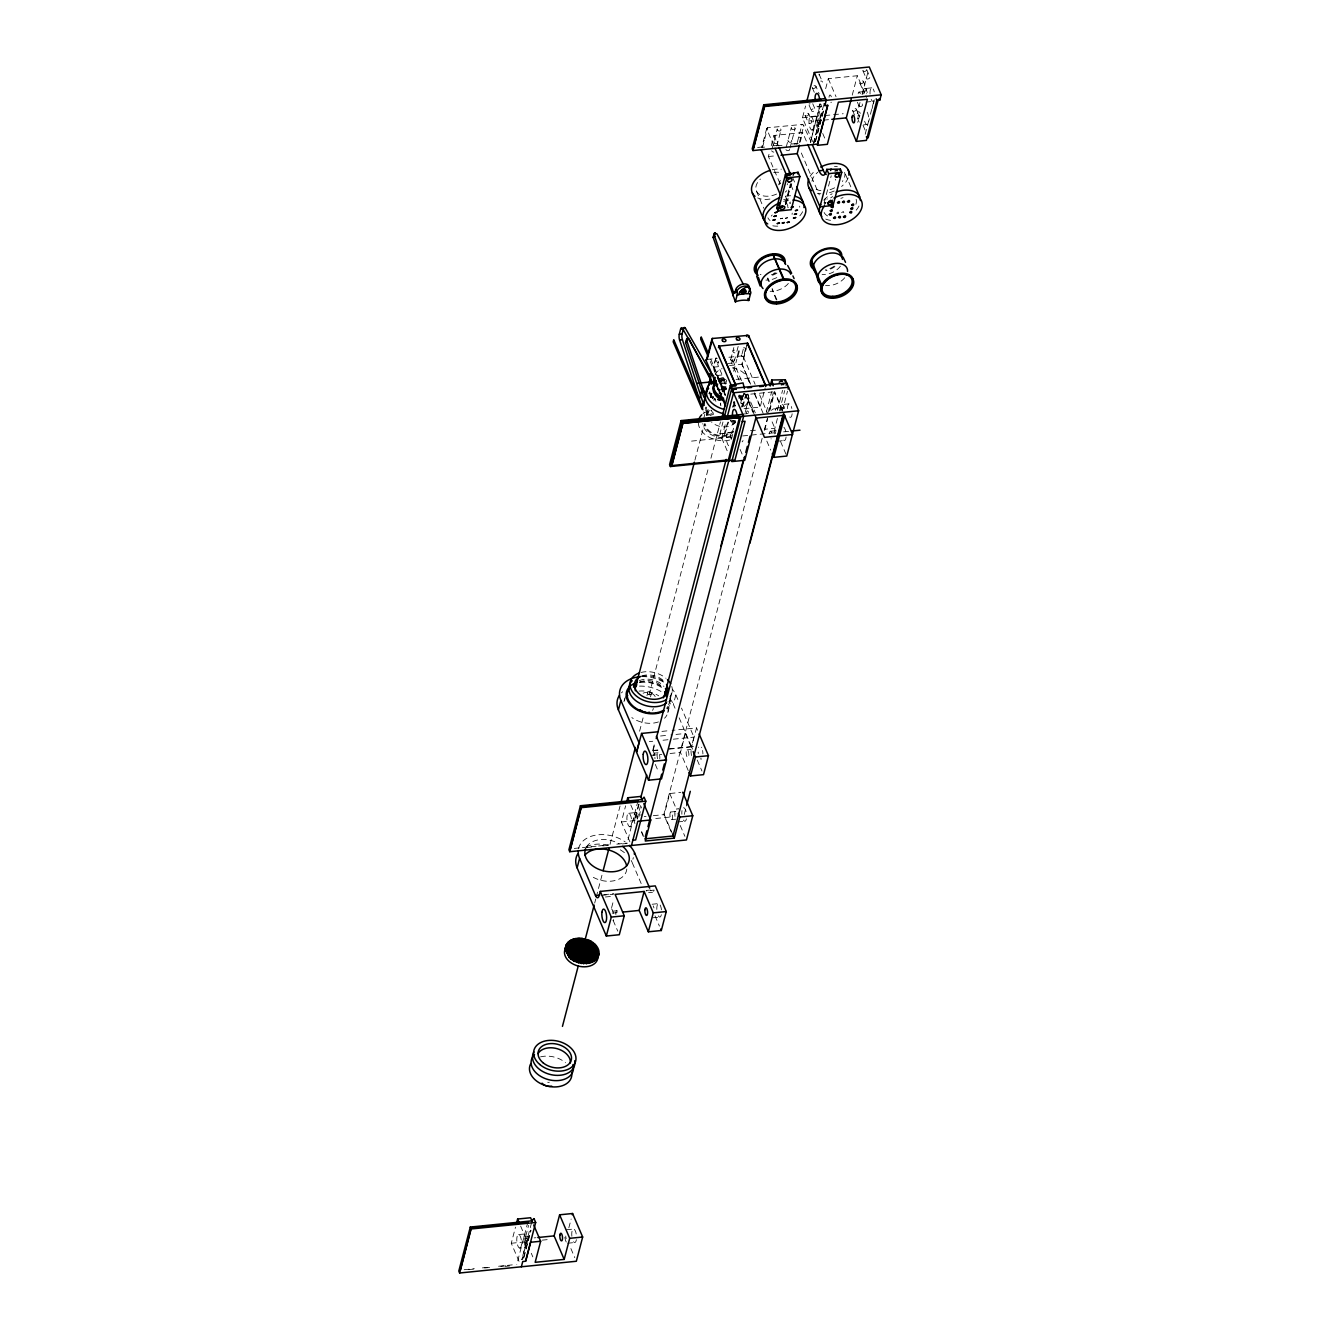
<?xml version="1.0" encoding="UTF-8"?>
<svg xmlns="http://www.w3.org/2000/svg" width="1340" height="1340" viewBox="0 0 1340 1340"><rect width="100%" height="100%" fill="white"/><g stroke="black" fill="none" stroke-linecap="round" stroke-linejoin="round"><path stroke-width="0.75" stroke-dasharray="5 3.75" d="M720.267 384.496C723.885 381.85 721.288 382.57 719.764 381.046C724.052 380.795 719.396 379.706 719.144 383.424M721.339 383.893L720.3 382.922M722.578 391.95C718.458 381.012 730.283 389.856 723.097 386.825M724.739 380.543C722.026 380.677 726.447 388.047 726.933 381.046M723.617 392.084L723.701 390.727L721.992 391.029M734.42 407.042L733.717 405.819L735.308 405.719M773.85 145.558L766.731 128.942L767.301 127.802L802.911 124.352L811.052 141.805M706.833 410.04L706.297 415.366M708.09 409.404L707.47 415.635M841.637 212.708L843.312 211.519L843.815 212.725M724.186 391.582L725.308 387.293M726.313 383.475L724.119 382.922M742.26 406.355L742.662 404.245M766.648 128.54L761.706 147.484L765.86 146.948M762.577 147.216L767.669 127.719M623.954 701.658L624.943 697.855M725.577 395.668L713.366 367.177L715.979 357.16M779.83 183.111L768.423 156.529L769.947 150.733M771.254 145.725L773.934 135.457L802.677 132.56L806.781 142.124M716.163 357.562L713.651 367.143L725.61 395.032M772.091 148.69L777.167 129.31M705.242 409.052L705.745 407.142M709.229 393.776L709.731 391.866M703.534 419.236L706.716 407.092M718.525 361.348L717.704 364.514L726.615 385.3M710.267 394.764L710.769 392.854M694.924 460.156L704.438 423.758A15.527 10.737 14.6 0 0 717.017 435.785A15.527 10.737 14.6 0 0 733.784 431.145M706.548 415.668L708.14 409.604M776.815 145.993L781.002 129.98M730.702 359.589L733.834 347.562M786.195 147.266L791.253 127.886M720.736 403.005L720.434 405.367M723.734 391.548L726.716 380.091M739.077 380.108L731.791 363.09L732.611 359.941L728.591 360.343M778.791 184.886L779.629 181.704M734.538 360.276L735.426 356.909M738.156 346.44L736.749 351.851A1.96 1.357 14.6 0 0 734.638 350.109A1.96 1.357 14.6 0 0 732.913 351.482A1.96 1.357 14.6 0 0 735.258 352.906M790.031 147.936L795.106 128.556M646.952 695.661L647.689 692.847M594.692 903.059L595.747 899.023M596.267 896.996L602.615 872.742M610.018 844.434L620.052 806.01M639.599 731.205L643.837 715.024M649.113 694.807L708.827 466.337M710.937 458.263L720.451 421.866M733.667 371.314L736.832 359.187M650.537 696.833L651.257 694.019A1.876 1.306 14.6 0 0 648.995 692.093A1.876 1.306 14.6 0 0 648.158 694.204A1.876 1.306 14.6 0 0 651.257 694.019M727.151 450.726L719.898 433.792L722.98 421.983M812.626 141.521L802.476 117.82L805.558 106.011M741.791 354.916L741.506 355.971L726.464 357.495M742.058 353.861L743.918 346.759M796.831 144.268L797.25 142.693M797.384 142.174L802.074 124.268M519.032 1261.359L511.277 1243.269L515.498 1227.122M629.917 841.872L621.392 821.973L625.613 805.826M721.724 438.063L725.844 422.318M745.576 348.467L743.382 356.892L755.124 384.312M799.394 142.576L803.933 125.189M746.849 345.151L741.841 364.296L749.814 382.905M750.668 384.228L742.125 364.279L746.179 348.735M800.215 142.04L802.677 132.56M785.374 203.161L790.466 183.647M732.511 407.293L732.93 405.719M733.549 403.34L733.968 401.766M785.575 204.283L790.818 184.501M785.709 204.668L790.902 184.769M733.315 407.042L734.688 401.782M733.6 406.121L734.705 401.899A15.712 10.871 14.6 0 1 733.315 402.084M740.635 403.24L742.662 395.518M731.456 439.151L733.566 431.061M527.876 1222.08L516.805 1264.407M637.991 800.784L627.053 843.446L618.963 844.25M820.248 103.833L810.382 142.476L820.381 104.168M741.874 407.226L742.946 403.189M527.407 1244.224L525.079 1238.797L528.58 1225.397M611.626 907.666L613.603 900.078M638.694 804.101L635.177 817.5L638.812 817.149M652.915 749.68L654.892 742.092M742.561 406.673L745.71 394.63L772.929 391.9M818.824 124.419L817.283 120.801L821.47 104.738M825.658 88.691L828.288 78.658L857.315 75.743L866.628 97.451M635.612 817.467L639.314 803.297M653.066 750.702L655.176 742.594M742.963 406.724L746.129 394.597L753.767 412.418M813.397 143.28L822.274 109.26M531.544 1222.767L521.913 1259.6L523.823 1257.171M637.086 818.924L641.14 803.414M813.665 143.346L823.597 105.324M523.655 1257.372L530.74 1230.254M638.996 816.495L641.525 806.814M815.34 141.202L823.698 109.193M523.923 1257.423L531.025 1230.304M815.608 141.253L817.182 135.256M817.702 133.263L823.983 109.243M669.28 702.864L672.044 692.344M745.207 412.385L748.423 400.074M667.839 712.612L670.318 703.131M641.173 883.546L632.095 862.34L633.334 857.6M675.025 708.207L673.384 704.354L675.863 694.891A29.396 20.335 14.6 0 0 672.345 689.246M744.069 408.683L760.165 407.075L765.173 387.913M766.296 412.201L771.622 391.866M768.121 412.519L773.281 392.771M762.159 438.297L663.803 814.62L672.965 836.009M764.269 430.19L767.452 418.063M769.562 409.956L774.319 391.749L781.957 409.571M672.747 834.485L664.221 814.586L669.732 793.514L680.837 792.392M688.224 770.534L680.469 752.444L685.41 733.482L670.905 734.94M764.721 430.056L767.686 418.7M769.663 411.129L774.738 391.716L784.051 413.423M824.1 203.06L831.236 175.741M852.24 95.157L857.315 75.743M777.351 410.308L782.56 390.359M669.079 748.842L691.474 746.598L693.952 737.117L681.507 708.073M692.596 749.177L691.591 746.866L696.549 727.905L672.127 730.367M777.434 418.415L774.872 428.264L764.688 429.286M779.411 410.878L784.721 390.543M860.012 102.443L857.449 112.292L859.275 116.563M862.072 94.571L867.734 72.913M568.83 1227.842L571.142 1219.048M678.241 809.243L678.476 808.355M782.259 411.279L787.501 391.18M684.254 814.486L686.767 804.837M865.188 134.268L869.359 118.255M870.414 114.252L874.601 98.239M868.789 121.22L869.442 118.707M872.055 108.708L872.708 106.212M873.362 103.699L874.015 101.204M721.958 381.548L719.764 381.163M734.906 422.485L734.605 423.423L735.325 421.397M710.418 397.293L711.121 395.216M728.591 422.134L728.005 423.741M727.922 422.1L726.414 426.17A72.444 24.773 84.3 0 0 724.404 433.339L724.27 436.354L727.838 424.177M788.339 207.65L787.334 206.846M843.044 197.617L840.867 198.37M709.966 394.848L710.502 393.742M813.966 142.593L815.708 140.382M526.972 1240.271L528.647 1238.143M522.014 1259.232L523.689 1257.104M792.242 213.11L792.074 214.4M785.19 202.675L786.496 202.809L788.389 207.214M772.225 214.986L771.254 216.109M738.642 396.891L740.467 397.712L738.658 398.114M785.592 204.065L786.563 202.943M790.567 203.563L789.394 203.01L790.583 202.055M714.304 399.404L715.225 399.286M764.37 140.365L763.415 141.571M862.943 94.051A6.784 2.311 84.3 0 1 864.719 88.557L871.754 87.854M858.957 92.108L864.87 91.505A3.836 1.306 84.3 0 1 866.427 93.817M818.07 106.898L821.587 106.547M865.992 102.075L873.044 101.354M810.733 116.563L817.769 115.843M802.476 117.82L822.844 115.776M824.87 115.575L843.195 113.716M817.283 120.801L821.42 120.382M823.497 120.164L831.788 119.327M812.006 130.064A6.784 2.311 84.3 0 0 813.062 119.83A6.784 2.311 84.3 0 0 809.042 120.047A6.784 2.311 84.3 0 0 812.006 130.064L817.299 129.528M863.462 124.888L866.98 124.536M757.619 147.45L765.71 146.63M773.817 145.809L781.907 145.005M792.024 143.983L798.087 143.363M778.004 145.725L782.041 145.323M794.184 144.1L798.238 143.698M768.423 156.529L775.609 155.809M824.234 203.043L825.641 202.91M707.118 359.438L717.235 358.416M727.771 363.492L731.791 363.09M713.366 367.177L720.552 366.44M729.546 365.535L742.125 364.279M716.867 375.502L723.349 374.848M719.463 381.062L727.754 380.225M736.045 379.387L758.859 377.093M711.841 397.209L713.517 397.042M711.641 397.411L713.316 397.243M780.399 410.71A6.784 2.311 84.3 0 1 782.125 404.529L789.176 403.826A6.784 2.311 84.3 0 1 791.84 408.466M776.379 408.08L782.292 407.477M743.214 414.077L751.271 413.256M730.434 420.944L736.163 420.358M728.139 432.535L733.432 431.999M719.898 433.792L732.109 432.569M750.433 430.709L756.547 430.106M770.316 431.245L776.245 430.643M691.557 441.111L734.688 436.756M742.695 435.952L775.424 432.669M783.615 431.832L789.746 431.229M777.351 441.212L784.403 440.492M661.943 731.389L670.084 730.568M660.536 735.995L668.827 735.158M649.297 741.606L652.731 741.271M663.032 740.233L669.916 739.529M673.35 739.194L693.952 737.117M652.798 750.484L658.912 749.881M652.915 750.752L659.029 750.132M669.196 749.11L691.591 746.866M654.087 753.164L658.024 752.762M687.068 749.847L691.005 749.445M651.424 755.358L661.793 754.319M670.084 753.482L680.469 752.444M628.761 813.28L635.797 812.559M634.993 819.259A3.836 1.306 84.3 0 1 635.931 815.49L641.793 814.904M670.821 811.99L676.75 811.387A3.836 1.306 84.3 0 0 675.846 814M644.255 816.596L646.081 816.412M653.334 815.675L664.221 814.586M621.392 821.973L635.127 820.582M655.746 818.506L672.931 816.78M671.608 819.628A3.836 1.306 84.3 0 0 672.261 813.933A3.836 1.306 84.3 0 0 669.966 813.832A3.836 1.306 84.3 0 0 671.608 819.628L675.678 819.209M629.8 826.78A6.784 2.311 84.3 0 0 631.056 816.847A6.784 2.311 84.3 0 0 626.986 816.462A6.784 2.311 84.3 0 0 629.8 826.78L633.318 826.412M677.722 821.956L684.774 821.236M574.307 848.421L580.371 847.801M582.398 847.6L596.568 846.177M598.595 845.976L608.712 844.954M616.802 844.15L626.919 843.128M586.585 847.517L592.649 846.913M602.782 845.892L608.846 845.272M603.67 894.735L613.837 893.713M646.416 890.43L650.486 890.028A7.538 2.58 84.3 0 0 654.155 890.095L646.014 890.916M601.225 895.422L613.435 894.199M605.395 896.996L613.251 896.209M648.594 892.658L652.513 892.256M661.474 909.86A6.784 2.311 84.3 0 0 658.677 903.579L651.625 904.299A6.784 2.311 84.3 0 1 652.111 904.483M612.799 911.15L616.735 910.748A3.836 1.306 84.3 0 1 618.527 914.617M612.212 913.143L620.504 912.305M652.681 917.8L659.716 917.079M518.647 1234.559L525.699 1233.855M566.569 1229.735L573.62 1229.031M525.766 1236.803L529.702 1236.401M525.079 1238.797L526.888 1238.612M534.158 1237.892L535.966 1237.708M511.277 1243.269L528.462 1241.527M542.197 1240.153L549.082 1239.466M519.686 1248.059A6.784 2.311 84.3 0 0 520.942 1238.143A6.784 2.311 84.3 0 0 516.871 1237.741A6.784 2.311 84.3 0 0 519.686 1248.059L526.737 1247.356M567.607 1243.235L574.659 1242.532M464.193 1269.717L474.31 1268.695M482.417 1267.875L490.507 1267.071M498.597 1266.25L512.768 1264.826M468.38 1269.633L474.461 1269.014M484.578 1267.992L490.641 1267.389M500.758 1266.367L508.848 1265.546M505.532 1266.367L509.585 1265.965M798.757 136.898L800.633 137.836M743.717 347.546L745.392 348.182M776.932 299.976L772.108 288.435M776.279 299.842L772.075 289.758M767.351 278.05L767.753 278.971M866.662 69.496L869.861 76.983A1.96 1.24 -23.2 0 1 867.65 79.026A1.96 1.24 -23.2 0 1 866.377 77.435A1.96 1.24 -23.2 0 1 869.325 76.397M862.977 70.836L866.193 78.323M863.496 81.606A1.96 1.24 -23.2 0 1 861.034 83.666A1.96 1.24 -23.2 0 1 860.448 81.573A1.96 1.24 -23.2 0 1 863.496 81.606L866.695 89.093A1.96 1.24 -23.2 0 1 864.233 91.137A1.96 1.24 -23.2 0 1 863.647 89.06A1.96 1.24 -23.2 0 1 866.695 89.093M859.811 82.963L863.027 90.433M857.382 102.175L858.974 105.927M856.277 109.193A1.96 1.24 -23.2 0 1 853.815 111.254A1.96 1.24 -23.2 0 1 853.228 109.16A1.96 1.24 -23.2 0 1 856.277 109.193L859.476 116.68M863.061 125.391L866.092 132.459M852.608 110.55L855.004 116.161M828.288 78.658L836.043 96.765M819.159 74.27L822.358 81.757M814 85.793A1.96 1.24 -23.2 0 1 815.993 86.43L819.192 93.867M812.325 87.737L815.524 95.224M850.833 186.83L844.284 171.554A17.336 11.021 -23.2 0 1 842.341 181.503M812.744 103.733L815.156 109.344A1.96 1.24 -23.2 0 1 812.693 111.404A1.96 1.24 -23.2 0 1 812.107 109.327A1.96 1.24 -23.2 0 1 815.156 109.344M822.71 133.464L825.808 140.7M809.075 105.09L811.471 110.701M808.774 113.984A1.96 1.24 -23.2 0 1 806.312 116.044A1.96 1.24 -23.2 0 1 805.725 113.95A1.96 1.24 -23.2 0 1 808.774 113.984L811.99 121.471A1.96 1.24 -23.2 0 1 809.528 123.514A1.96 1.24 -23.2 0 1 808.941 121.438A1.96 1.24 -23.2 0 1 811.99 121.471M805.106 115.324L808.305 122.811M801.32 153.011L819.276 194.903M792.577 177.433L795.843 185.054M773.934 135.457L778.021 145.022M790.902 184.987L793.347 190.715M785.525 196.411L788.372 203.06M756.464 191.134L763.833 208.303M767.971 278.134L769.344 281.4M767.82 279.105L768.825 281.534M772.108 421.849L776.094 431.111M780.583 441.58L786.781 456.052M759.646 394.865L767.318 412.77M754.336 392.771L764.101 415.567M754.587 394.06L760.165 407.075M732.611 359.941L741.523 380.728M747.201 393.96L755.308 412.854M766.832 441.078L770.718 450.123M745.71 394.63L755.006 416.338M744.755 393.34L752.862 412.234M733.901 402.318L735.526 406.104M710.82 359.338L724.505 391.247M710.301 361.498L724.722 395.166M740.115 449.436L744.002 458.481M720.334 403.776L721.004 405.317M714.538 398.181L715.929 401.397M703.802 411.849L704.237 412.871M696.549 727.905L697.571 730.267M675.863 694.891L678.124 700.167M679.145 717.805L691.474 746.598M697.269 760.098L701.942 771.019M685.41 733.482L691.624 747.955M669.732 793.514L676.7 809.795M655.31 764.42L658.409 771.656M680.234 825.49L684.891 836.344M630.822 804.988L637.036 819.46M641.709 831.721L643.25 835.289M641.391 831.989L644.49 839.225M655.025 915.856L659.414 926.107M613.184 920.479L617.774 931.166M570.907 1248.579L574.776 1257.64M520.64 1226.1L526.687 1240.22L521.846 1259.449M531.277 1253.269L532.834 1256.887M858.99 206.042A21.557 13.718 -23.2 0 1 854.602 211.837M830.549 220.329A21.557 13.718 -23.2 0 1 825.557 219.006M823.782 200.179A21.557 13.718 -23.2 0 1 832.14 193.798M848.153 177.885A21.557 13.718 -23.2 0 1 841.587 186.478M834.183 191A21.557 13.718 -23.2 0 1 826.311 193.379M820.884 193.747A21.557 13.718 -23.2 0 1 817.35 193.312M810.131 176.361A21.557 13.718 -23.2 0 1 815.256 170.649M856.126 199.308A17.336 11.021 -23.2 0 1 855.741 204.752M827.634 215.958A17.336 11.021 -23.2 0 1 824.033 212.306M824.519 204.685A17.336 11.021 -23.2 0 1 825.976 202.34M830.666 197.885A17.336 11.021 -23.2 0 1 832.71 196.578M834.653 187.801A17.336 11.021 -23.2 0 1 826.73 190.481M820.918 190.648A17.336 11.021 -23.2 0 1 815.759 188.99M812.006 181.268A17.336 11.021 -23.2 0 1 817.836 172.19M834.485 166.361A17.336 11.021 -23.2 0 1 837.332 166.696M835.808 180.163A1.876 1.441 19.6 0 1 835.272 179.225M712.461 398.801A7.152 4.556 -23.2 0 1 713.55 397.829M714.22 400.308A4.137 2.63 -23.2 0 1 713.55 400.107M712.344 398.65A4.137 2.63 -23.2 0 1 712.78 397.025M834.25 266.107A15.377 9.782 -23.2 0 1 825.34 269.96M834.904 266.627A16.582 10.553 -23.2 0 1 825.926 270.647M844.753 277.748A15.829 10.067 -23.2 0 1 825.541 285.537M840.398 266.208A15.377 9.782 -23.2 0 1 822.107 274.616M735.308 421.715A14.321 9.899 14.6 0 1 711.607 422.15M707.905 415.132A14.321 9.899 14.6 0 1 709.446 410.476M773.833 152.107A1.96 1.357 14.6 0 1 771.706 150.767M789.511 149.108A1.96 1.357 14.6 0 1 788.004 150.683A1.96 1.357 14.6 0 1 785.743 149.092M826.897 199.308A2.412 1.541 -23.2 0 1 827.417 198.839M718.592 362.738A1.96 1.357 14.6 0 1 716.9 360.393M771.522 410.442A2.412 1.541 -23.2 0 1 774.386 408.817A2.412 1.541 -23.2 0 1 775.86 410.442M725.041 390.108A17.186 11.893 14.6 0 1 721.892 388.433M715.275 374.614A17.186 11.893 14.6 0 1 722.076 368.601M732.344 367.864A17.186 11.893 14.6 0 1 748.407 383.441M728.692 445.751A6.784 2.311 84.3 0 1 726.381 438.012A6.784 2.311 84.3 0 1 728.391 432.552A6.784 2.311 84.3 0 1 731.104 439.151M735.241 422.837A6.784 2.311 84.3 0 1 733.416 420.392A17.035 11.792 14.6 0 1 735.459 423.792M792.141 413.792A6.784 2.311 84.3 0 1 790.433 417.326A6.784 2.311 84.3 0 1 788.071 413.859M787.418 408.633A6.784 2.311 84.3 0 1 789.176 403.826M782.125 404.529A6.784 2.311 84.3 0 1 785.006 410.476M786.094 436.957A6.784 2.311 84.3 0 1 782.728 438.934M783.85 427.276A6.784 2.311 84.3 0 1 785.893 432.267M774.336 433.892A6.784 2.311 84.3 0 1 777.301 428.515M771.27 438.867A3.836 1.306 84.3 0 1 770.986 438.867M769.428 433.875A3.836 1.306 84.3 0 1 770.45 431.229A3.836 1.306 84.3 0 1 771.957 433.909M742.98 440.458A3.836 1.306 84.3 0 1 742.092 441.798M775.341 433.657A3.836 1.306 84.3 0 1 775.542 431.715M775.508 410.341A3.836 1.306 84.3 0 1 776.513 408.047A3.836 1.306 84.3 0 1 777.937 410.392M746.447 413.625A3.836 1.306 84.3 0 1 747.469 410.978A3.836 1.306 84.3 0 1 748.976 413.658M781.404 410.492A3.836 1.306 84.3 0 1 782.426 407.46A3.836 1.306 84.3 0 1 783.984 410.509M774.738 272.908A14.321 9.112 -23.2 0 1 773.817 273.343M760.986 274.65A14.321 9.112 -23.2 0 1 760.249 274.365M775.944 272.791A15.075 9.581 -23.2 0 1 769.997 275.203M788.372 283.427A15.829 10.067 -23.2 0 1 770.131 291.299M776.832 277.581A15.075 9.581 -23.2 0 1 765.844 280.077M776.982 273.092A16.281 10.351 -23.2 0 1 771.036 275.738M634.892 823.564A6.784 2.311 84.3 0 1 634.54 813.665A6.784 2.311 84.3 0 1 638.108 816.194M686.415 818.857A6.784 2.311 84.3 0 1 682.998 819.226M681.893 814.268A6.784 2.311 84.3 0 1 681.993 810.616M683.484 807.752A6.784 2.311 84.3 0 1 686.532 814.017M675.008 816.361A6.784 2.311 84.3 0 1 675.31 809.846A6.784 2.311 84.3 0 1 677.621 809.058M635.931 815.49A3.836 1.306 84.3 0 1 637.606 818.975M701.708 758.842A6.784 2.311 84.3 0 1 700.301 758.725M698.291 753.516A6.784 2.311 84.3 0 1 698.14 752.125M698.425 747.519A6.784 2.311 84.3 0 1 698.559 747.1M701.54 747.201A6.784 2.311 84.3 0 1 701.725 747.62M702.562 750.5A6.784 2.311 84.3 0 1 702.897 753.918M691.507 755.559A6.784 2.311 84.3 0 1 691.289 748.641A6.784 2.311 84.3 0 1 693.4 746.497M653.2 751.321A6.784 2.311 84.3 0 1 654.64 755.325M654.908 757.402A6.784 2.311 84.3 0 1 654.975 758.742M657.588 758.725A3.836 1.306 84.3 0 1 657.354 753.7A3.836 1.306 84.3 0 1 659.113 753.716A3.836 1.306 84.3 0 1 659.766 758.758M653.267 754.47A3.836 1.306 84.3 0 1 653.568 755.341M526.017 1246.987A6.784 2.311 84.3 0 1 524.124 1235.949A6.784 2.311 84.3 0 1 528.161 1238.11M576.384 1239.668A6.784 2.311 84.3 0 1 573.285 1241.309M571.862 1236.25A6.784 2.311 84.3 0 1 573.269 1229.082A6.784 2.311 84.3 0 1 576.334 1234.626M566.25 1242.013A6.784 2.311 84.3 0 1 564.743 1236.267M566.183 1238.646A3.836 1.306 84.3 0 1 565.748 1236.05M802.61 211.703A21.557 13.718 -23.2 0 1 799.595 216.075M777.769 226.142A21.557 13.718 -23.2 0 1 772.426 225.723M785.608 196.142A21.557 13.718 -23.2 0 1 792.828 195.925M783.582 201.318A21.557 13.718 -23.2 0 1 791.069 200.062M791.773 183.563A21.557 13.718 -23.2 0 1 785.207 192.156M769.931 199.057A21.557 13.718 -23.2 0 1 757.72 197.952M772.242 169.795A21.557 13.718 -23.2 0 1 781.371 169.192M799.679 206.142A17.035 10.837 -23.2 0 1 799.729 207.214M770.048 220.514A17.035 10.837 -23.2 0 1 767.92 217.851M783.666 199.56A17.035 10.837 -23.2 0 1 790.868 199.074M787.635 183.714A17.035 10.837 -23.2 0 1 787.149 184.82M776.597 194.066A17.035 10.837 -23.2 0 1 758.139 193.395A17.035 10.837 -23.2 0 1 760.417 179.058M773.716 172.525A17.035 10.837 -23.2 0 1 782.125 172.927M780.5 183.128A1.876 1.407 18.3 0 1 780.533 180.666M779.059 184.25A1.876 1.424 19.4 0 1 780.517 183.731M818.321 129.076A6.784 2.311 84.3 0 1 816.01 121.337A6.784 2.311 84.3 0 1 818.02 115.877A6.784 2.311 84.3 0 1 820.733 122.476M819.695 103.934A6.784 2.311 84.3 0 1 815.842 103.934M874.333 99.83A6.784 2.311 84.3 0 1 870.983 98.892M870.029 94.035A6.784 2.311 84.3 0 1 871.419 87.938A6.784 2.311 84.3 0 1 874.283 91.891M864.719 88.557A6.784 2.311 84.3 0 1 867.482 93.834M867.633 124.184A6.784 2.311 84.3 0 1 864.317 119.897M867.148 112.192A6.784 2.311 84.3 0 1 868.722 120.365M857.7 122.292A6.784 2.311 84.3 0 1 857.55 121.773M857.231 113.682A6.784 2.311 84.3 0 1 860.883 114.687M819.008 126.345A3.836 1.306 84.3 0 1 817.115 122.727A3.836 1.306 84.3 0 1 818.271 118.808A3.836 1.306 84.3 0 1 819.779 123.783M859.208 122.124A3.836 1.306 84.3 0 1 857.969 116.614A3.836 1.306 84.3 0 1 859.895 115.575M858.153 93.716A3.836 1.306 84.3 0 1 860.33 93.783M829.041 97.301A3.836 1.306 84.3 0 1 829.996 95.006A3.836 1.306 84.3 0 1 831.386 97.016M831.319 102.192A3.836 1.306 84.3 0 1 830.867 102.644M863.999 93.783A3.836 1.306 84.3 0 1 865.02 91.489M866.477 70.367A1.96 1.24 -23.2 0 1 862.994 70.35M862.608 105.19A1.96 1.24 -23.2 0 1 859.727 106.564A1.96 1.24 -23.2 0 1 859.727 104.436A1.96 1.24 -23.2 0 1 862.608 104.453M859.308 117.552A1.96 1.24 -23.2 0 1 857.634 118.674M857.667 116.044A1.96 1.24 -23.2 0 1 859.292 116.345M819.042 74.052A1.96 1.24 -23.2 0 1 819.058 75.023M820.716 81.087A1.96 1.24 -23.2 0 1 822.375 82.125M815.993 86.43A1.96 1.24 -23.2 0 1 814.553 88.239A1.96 1.24 -23.2 0 1 812.358 87.854M810.08 103.85A1.96 1.24 -23.2 0 1 809.092 103.884M745.04 394.278A21.557 14.908 14.6 0 1 744.202 409.655M719.865 383.776A21.557 14.908 14.6 0 1 725.66 383.81M748.172 394.195A21.557 14.908 14.6 0 1 744.035 406.539M725.761 379.505A21.557 14.908 14.6 0 0 718.324 379.957A15.829 10.955 14.6 0 1 725.141 378.282M729.647 440.056A21.557 14.908 14.6 0 1 698.358 423.139M703.014 413.708A21.557 14.908 14.6 0 1 711.255 410.341M741.137 395.283A17.035 11.792 14.6 0 1 742.042 405.434M721.238 386.975A17.035 11.792 14.6 0 1 727.452 387.243M731.439 435.383A17.035 11.792 14.6 0 1 713.45 435.751A17.035 11.792 14.6 0 1 702.797 423.608M707.62 415.4A17.035 11.792 14.6 0 1 712.947 413.507M739.965 395.166A17.035 11.792 14.6 0 1 741.774 406.489M710.217 394.278A17.035 11.792 14.6 0 1 710.702 393.407M721.674 387.964A17.035 11.792 14.6 0 1 727.184 388.282M730.384 420.392A14.321 9.899 14.6 0 1 724.538 435.467A14.321 9.899 14.6 0 1 705.46 423.892M710.602 397.36A15.829 10.955 14.6 0 1 711.607 394.195M721.322 388.885A15.829 10.955 14.6 0 1 727.118 389.119M739.044 395.585A15.829 10.955 14.6 0 1 741.489 403.943M709.815 415.635A15.527 10.737 14.6 0 1 713.533 414.496M732.21 420.911A15.527 10.737 14.6 0 1 734.052 423.875M713.701 413.457A14.321 9.899 14.6 0 1 711.021 410.074M713.835 399.739A14.321 9.899 14.6 0 1 715.309 398.968A2.479 1.373 -19.6 0 1 714.12 398.616M733.734 401.966A14.321 9.899 14.6 0 1 735.091 403.206M710.719 397.059A15.829 10.955 14.6 0 1 711.942 393.357M721.456 388.366A15.829 10.955 14.6 0 1 726.933 388.55M739.127 394.998A15.829 10.955 14.6 0 1 741.573 403.658M744.069 393.391A15.712 10.871 14.6 0 1 739.01 398.349M718.173 379.304A15.712 10.871 14.6 0 1 725.727 377.294M743.951 393.675A15.712 10.871 14.6 0 1 740.568 399.471M718.692 381.13A15.712 10.871 14.6 0 1 725.091 379.722M744.186 393.659A15.829 10.955 14.6 0 1 740.199 398.717M667.571 706.448A22.613 15.645 14.6 0 1 664.556 718.24M658.443 721.925A22.613 15.645 14.6 0 1 631.827 717.587M624.39 700.25A22.613 15.645 14.6 0 1 625.144 698.676M639.029 691.088A22.613 15.645 14.6 0 1 658.711 695.812M621.442 692.881A29.396 20.335 14.6 0 1 622.631 691.775M639.465 686.114A29.396 20.335 14.6 0 1 662.194 692.194M669.648 698.475A29.396 20.335 14.6 0 1 673.384 704.354M671.206 693.584A21.557 14.908 14.6 0 1 667.822 701.926M641.693 676.281A21.557 14.908 14.6 0 1 664.925 682.512M669.548 699.899A21.557 14.908 14.6 0 1 666.164 708.24M640.034 682.613A21.557 14.908 14.6 0 1 663.267 688.827M671.792 686.465A21.557 14.908 14.6 0 1 670.017 696.499M641.023 672.446A21.557 14.908 14.6 0 1 666.014 678.291M639.347 680.687A17.035 11.792 14.6 0 1 663.92 686.465M641.76 675.946A17.035 11.792 14.6 0 1 665.009 682.244M643.1 693.232A7.538 5.209 14.6 0 1 655.428 696.934M653.3 708.441A7.538 5.209 14.6 0 1 652.496 710.401M711.339 397.494A15.075 10.435 14.6 0 1 711.825 395.451M721.557 389.421A15.075 10.435 14.6 0 1 727.067 389.655M738.424 395.803A15.075 10.435 14.6 0 1 740.769 403.759M639.481 682.479A15.075 10.435 14.6 0 1 663.049 687.99M641.944 676.633A29.396 20.335 14.6 0 1 664.087 682.361M670.05 696.968A22.613 15.645 14.6 0 1 667.035 708.76M639.632 681.876A22.613 15.645 14.6 0 1 662.312 687.085M540.539 1056.875A21.557 14.908 14.6 0 1 565.547 1062.721M549.35 1082.201A1.876 1.306 14.6 0 1 547.692 1082.234M586.334 847.182A22.613 15.645 14.6 0 1 619.164 843.882M626.802 869.04A22.613 15.645 14.6 0 1 613.569 880.849A22.613 15.645 14.6 0 1 590.672 875.673M586.183 846.746A29.396 20.335 14.6 0 1 609.298 845.322M620.319 849.828A29.396 20.335 14.6 0 1 624.909 853.077M631.173 860.481A29.396 20.335 14.6 0 1 632.095 862.34M578.562 848.521A29.396 20.335 14.6 0 1 625.194 841.905M661.357 914.701A6.784 2.311 84.3 0 1 657.756 914.583M656.818 909.425A6.784 2.311 84.3 0 1 658.677 903.579M653.2 905.89A6.784 2.311 84.3 0 1 653.937 907.917M611.476 908.771A6.784 2.311 84.3 0 1 613.553 914.684M613.435 919.525A6.784 2.311 84.3 0 1 613.05 920.798M615.864 914.517A3.836 1.306 84.3 0 1 616.869 910.731M712.461 397.26A7.068 3.417 -43.5 0 1 713.198 396.322M710.083 395.183A7.152 4.556 -23.2 0 1 711.456 393.759M708.827 393.524A7.152 4.556 -23.2 0 1 710.016 392.084M780.433 218.772L782.56 218.219L780.433 218.772M785.408 218.269L787.552 217.784L785.408 218.269M836.679 213.127C839.309 215.572 839.409 209.71 836.696 213.043M741.606 355.971L743.382 356.892L741.64 355.971M788.506 141.655A1.96 1.357 14.6 0 0 791.739 141.47A1.96 1.357 14.6 0 0 789.377 139.461A1.96 1.357 14.6 0 0 788.506 141.655M791.806 129.008A1.96 1.357 14.6 0 0 795.039 128.824A1.96 1.357 14.6 0 0 792.694 126.831A1.96 1.357 14.6 0 0 791.806 129.008M774.419 143.079A1.96 1.357 14.6 0 0 777.635 142.894A1.96 1.357 14.6 0 0 775.291 140.884A1.96 1.357 14.6 0 0 774.419 143.079M777.719 130.432A1.96 1.357 14.6 0 0 780.935 130.248A1.96 1.357 14.6 0 0 778.59 128.238A1.96 1.357 14.6 0 0 777.719 130.432M731.372 360.812A1.96 1.357 14.6 0 0 734.521 360.443A1.96 1.357 14.6 0 0 731.975 358.55A1.96 1.357 14.6 0 0 731.372 360.812M686.214 751.69A3.836 1.306 84.3 0 0 687.839 757.485A3.836 1.306 84.3 0 0 688.509 751.79A3.836 1.306 84.3 0 0 686.214 751.69M524.912 1238.646A3.836 1.306 84.3 0 0 526.536 1244.441A3.836 1.306 84.3 0 0 527.206 1238.746A3.836 1.306 84.3 0 0 524.912 1238.646"/><path stroke-width="1.5" d="M718.408 395.987L717.118 396.64L716.213 395.518M702.914 409.789L679.598 340.008A4.523 1.541 84.3 0 1 679.28 334.246L680.636 329.02A4.523 1.541 84.3 0 1 682.596 328.568L685.41 328.283L711.523 373.81A3.015 2.094 14.6 0 0 713.567 375.485M704.27 405.317A3.015 2.094 14.6 0 1 703.534 404.362L682.412 339.724A4.523 1.541 84.3 0 1 682.094 333.962L683.467 328.736A4.523 1.541 84.3 0 1 685.41 328.283M685.577 342.621L687.386 338.333L685.577 342.621L703.936 397.31M749.697 289.591L750.869 292.338L748.742 300.495A21.557 14.908 14.6 0 0 735.358 301.852L713.115 237.297L714.337 233.177L716.933 233.83L743.164 283.963M533.789 1218.613L532.047 1220.841L470.306 1227.055L458.799 1271.074L459.62 1273L576.334 1261.258L582.666 1237.021L572.582 1213.504L559.618 1214.811L554.107 1235.882L564.19 1259.399L535.163 1262.313L540.656 1241.259L533.688 1224.978M632.849 840.23L635.663 839.946L645.796 801.186L644.054 797.116L642.162 799.544L580.421 805.759L568.914 849.778L569.735 851.704L686.448 839.962L692.78 815.742L682.697 792.208M742.812 414.378L681.089 420.593L669.581 464.611L670.402 466.538L734.957 460.039L745.09 421.279L742.276 421.564M825.474 98.574L763.733 104.788L752.226 148.807L752.98 150.566L817.534 144.067L827.668 105.307M471.211 1227.775L528.01 1222.398L471.211 1227.775L460.29 1270.437M569.735 851.704L581.46 806.814L637.991 800.784L581.326 806.479L570.388 849.141M670.402 466.538L682.127 421.648L738.658 415.618L681.993 421.313L671.055 463.975M459.62 1273L471.127 1228.981L470.306 1227.055M752.98 150.566L764.638 105.508L821.303 99.813L764.771 105.826L753.582 147.852M671.926 465.466L682.931 423.34L739.312 417.661M769.73 384.496L748.507 335.368L712.126 338.501L706.163 360.644L725.476 405.719M761.221 149.996L780.533 195.07M707.118 359.438L712.629 338.367M579.6 858.404L595.513 895.555A7.538 2.58 84.3 0 0 599.181 895.639L600.287 891.418L655.26 885.891L666.265 911.552L661.307 930.513L648.342 931.802L653.284 912.858L644.121 891.469L615.094 894.4L624.256 915.773L619.298 934.734L606.333 936.04L577.121 867.885L579.6 858.404A29.396 20.335 14.6 0 1 578.244 850.531M620.889 700.418L638.996 742.645L636.517 752.125L618.41 709.899L620.889 700.418A29.396 20.335 14.6 0 1 639.431 676.801M705.694 395.267L702.059 409.169L673.183 341.8L673.735 339.707L698.475 397.427A3.015 1.038 84.3 0 0 699.949 397.461L702.478 387.779L705.56 394.982M704.036 402.452L703.534 404.362L700.719 404.647M704.538 400.543L705.527 396.724M706.029 394.814L707.018 390.995M707.52 389.086L711.523 373.81L708.693 374.095L682.596 328.568M718.458 347.68L718.877 346.105L747.636 343.208L765.978 386.004M732.695 295.637L733.516 292.472L713.935 234.148M736.029 292.221L733.516 292.472A3.015 1.038 84.3 0 0 734.973 292.505L735.744 289.608A7.152 4.556 -23.2 0 1 743.733 283.929A7.152 4.556 -23.2 0 1 749.127 288.251L749.361 288.787M711.724 384.228L712.227 382.319L708.693 374.095M565.312 948.502L565.597 947.447L569.148 957.43A17.035 11.792 14.6 0 0 575.329 961.584L567.858 942.455L567.591 943.511A17.035 11.792 14.6 0 0 565.312 948.502L569.148 957.43M713.249 383.307L714.756 377.578M735.358 301.852L737.486 293.678L735.744 289.608M577.105 962.288L568.629 942.523L568.914 941.467L577.105 962.288L578.796 962.807L570.036 940.647L571.208 939.976L580.438 963.192L582.029 963.46L572.448 939.441L573.738 939.005L583.553 963.611L585.329 962.606L575.061 938.67L576.083 938.469L586.501 963.611L588.193 962.422L577.841 938.285L579.282 938.235L589.282 963.242L590.89 961.852L580.789 938.285L582.314 938.436L591.895 962.472L593.402 960.864L583.905 938.703L585.53 939.089L594.307 961.249L595.714 959.39A17.035 11.792 14.6 0 0 587.238 939.625L595.429 960.445M635.713 686.666L694.388 462.183M578.796 962.807L570.036 940.647M580.438 963.192L571.208 939.976M582.029 963.46L572.448 939.441M583.553 963.611L573.738 939.005M585.044 963.661L575.061 938.67M586.501 963.611L576.434 938.419M587.908 963.477L577.841 938.285M589.282 963.242L579.282 938.235M590.605 962.907L580.789 938.285M591.895 962.472L582.314 938.436M593.118 961.919L583.905 938.703M562.448 1026.39L578.311 965.738M582.012 951.584L594.156 905.086M603.134 870.715L608.946 848.471M621.107 801.973L635.378 747.385M737.369 357.16L738.943 351.097M594.307 961.249L585.53 939.089M721.958 417.427L730.35 385.3L743.013 382.905L744.437 388.701M776.748 207.834L785.408 174.652L798.054 172.257L799.896 176.545L791.22 209.71L778.121 211.033L776.748 207.834L778.607 207.633M657.873 731.791L641.575 733.432L636.617 752.393L648.543 780.198L661.508 778.892L666.466 759.931L656.382 736.414M724.019 418.047L731.724 388.5L786.697 382.972L786.111 385.233M778.121 211.033L786.781 177.852L785.408 174.652M806.596 102.075L814.318 72.528L869.292 67L881.201 94.805L879.827 100.065L876.997 100.349M588.729 941.384L589.014 940.328L596.484 959.457L588.729 941.384A17.035 11.792 14.6 0 1 594.927 945.521L598.745 954.449A17.035 11.792 14.6 0 1 596.484 959.457M746.598 336.491L747.017 334.916M516.553 1223.085L517.608 1219.032L530.59 1217.742L532.131 1221.36M626.668 801.789L627.723 797.752L640.688 796.446L642.245 800.064M727.385 416.405L733.566 392.788L788.54 387.243L788.071 389.036M748.474 337.412L748.876 335.838M747.017 345.586L747.636 343.208M807.802 144.502L819.075 170.783A15.075 5.159 84.3 0 0 826.395 170.951L826.813 169.359L840.381 169.108L841.755 172.324L833.078 205.506L819.98 206.812L797.183 153.631L799.377 145.206M793.833 172.692L793.414 174.267A15.075 5.159 84.3 0 1 793.146 175.172M594.927 945.521L595.194 944.466L598.745 954.449M797.652 173.848L798.054 172.257M664.322 695.996L726.18 459.385M640.889 797.233L646.718 774.972M656.231 738.558L729.211 459.335M729.312 460.608L740.819 416.589M606.333 936.04L611.291 917.079L600.287 891.418M521.361 1266.786L522.734 1261.526L525.699 1261.225L530.657 1242.264L540.656 1241.259M631.475 845.49L637.806 821.269L650.771 819.963L643.786 803.682M648.543 780.198L653.501 761.237L641.575 733.432M876.209 98.842L876.863 100.366L866.394 140.382L856.394 141.387L867.399 99.26L838.371 102.192L827.35 144.318L817.35 145.323L827.802 105.307L824.854 105.592L826.227 100.332L814.318 72.528M525.565 1261.242L535.682 1222.482L534.057 1218.68M634.256 854.049L634.574 852.86A29.396 20.335 14.6 0 0 629.348 845.389M720.853 546.184L743.248 460.457M645.294 836.83L646.885 830.75M647.94 826.713L661.692 774.101M662.747 770.048L664.339 763.984M665.394 759.931L744.722 456.438M745.777 452.401L747.368 446.32M748.423 442.284L749.998 436.204M650.771 819.963L645.26 841.034L674.305 838.103L679.816 817.048L678.258 813.413M770.182 386.071L771.756 380.007L785.324 379.756L798.623 410.76L786.781 456.052L773.817 457.359L772.259 453.741M773.197 385.803L771.756 380.007M819.98 206.812L828.656 173.647L826.813 169.359M830.632 170.515L831.085 169.041M648.342 931.802L639.163 910.429L644.121 891.469M856.394 141.387L846.311 117.87L851.252 98.942M784.938 381.28L785.324 379.756M831.989 201.234L832.257 200.179M838.606 175.925L839.192 173.664M839.979 170.632L840.381 169.108M572.264 1214.744L572.582 1213.504M782.962 415.166L672.965 836.009L644.774 838.84M749.881 543.269L783.381 415.115M564.19 1259.399L569.701 1238.327L559.618 1214.811M699.128 733.901L708.458 755.693L703.517 774.654L690.535 775.961L695.494 757L693.165 751.572M773.817 457.359L784.821 415.233L755.794 418.147L744.772 460.29L731.808 461.596L743.65 416.305L730.35 385.3M686.767 804.837L690.301 791.32M878.169 100.232L868.152 137.852L866.31 136.931M791.27 207.147L793.381 206.779L791.27 207.566M724.823 402.67L725.577 403.826M714.89 391.431L714.89 392.57M568.629 942.523L569.751 941.702M594.591 960.194L593.402 960.864M570.941 941.032L572.18 940.496M592.079 961.45L590.89 961.852M573.453 940.044L574.793 939.708M738.357 294.733L737.905 294.834A2.328 1.323 -45.5 0 0 737.101 295.185M738.591 294.666L741.137 294.197M589.55 962.187L588.193 962.422M741.389 294.163L744.906 293.778M709.312 351.013L708.374 352.219M576.15 939.474L577.557 939.34M810.566 261.099L811.688 260.982M881.201 94.805L764.487 106.547L763.733 104.788M831.788 119.327L846.311 117.87M781.002 155.256L797.183 153.631M790.734 174.602A15.075 5.159 84.3 0 1 790.315 173.681L786.077 174.1A15.075 5.159 84.3 0 0 786.513 175.021M819.075 170.783L823.296 170.364A15.075 5.159 84.3 0 0 826.244 174.502M786.781 177.852L799.896 176.545M828.656 173.647L841.755 172.324M779.076 207.6L782.811 207.214M827.517 202.708L831.252 202.34M734.973 292.505L737.486 292.254M739.998 292.003L744.186 291.567M680.636 329.02L683.467 328.736M679.28 334.246L682.094 333.962M679.598 340.008L682.412 339.724M696.649 383.357L715.309 381.481M747.553 387.829L751.589 387.428M759.646 386.607L763.666 386.205M798.623 410.76L681.909 422.519L681.089 420.593M791.789 431.011L799.98 430.19M653.501 761.237L666.466 759.931M695.494 757L708.458 755.693M645.796 801.186L581.242 807.685L580.421 805.759M679.816 817.048L692.78 815.742M595.513 895.555L599.6 895.137M622.581 912.104L639.163 910.429M611.291 917.079L624.256 915.773M653.284 912.858L666.265 911.552M471.127 1228.981L535.682 1222.482M537.775 1237.524L554.107 1235.882M569.701 1238.327L582.666 1237.021M586.769 962.572L585.513 962.606M745.827 293.728L749.328 293.678M579.014 939.29L580.505 939.34M749.512 293.678L749.512 293.678A2.345 1.809 -2.2 0 1 750.484 293.828M687.135 341.466L687.571 338.3L688.794 338.568L711.892 382.118M583.738 962.555L582.297 962.405M582.046 939.491L583.62 939.759M714.94 236.192L713.115 237.297M580.722 962.154L579.081 961.751M585.262 940.144L586.954 940.68M787.669 265.488L791.672 273.26M843.061 257.096L845.54 262.339M778.172 266.007L772.678 253.846L783.582 279.809M778.456 266.643L782.811 276.593M821.135 286.793L814.301 270.211M822.274 286.693L811.923 261.518M792.912 275.906L794.084 278.586M879.191 98.607L879.827 100.065M824.1 103.833L824.854 105.592M848.136 169.845L859.593 196.561M812.258 144.62L823.296 170.364M832.492 204.099L833.078 205.506M808.707 187.282L820.164 214.015M796.663 186.964L803.213 202.239M779.043 147.4L790.315 173.681M775.056 148.355L786.362 174.77M752.326 192.96L763.783 219.693M747.871 298.452L748.742 300.495M783.481 413.139L792.644 434.512L764.453 437.359L755.291 415.97M747.351 343.241L765.676 386.004M719.161 346.072L735.894 385.116M718.877 346.105L735.911 385.853M711.674 339.59L730.987 384.664M707.671 351.968L701.222 336.926L700.669 339.037L707.889 355.871M688.995 772.343L690.535 775.961M672.747 834.485L674.305 838.103M627.723 797.752L629.281 801.37M634.574 852.86L649.699 888.169M660.67 929.039L661.307 930.513M587.238 939.625L595.714 959.39M567.591 943.511L575.329 961.584M517.608 1219.032L519.133 1222.566M812.006 264.432L813.849 269.038M783.096 277.279L783.799 278.971M813.983 269.373L814.033 269.541A16.582 10.553 -23.2 0 1 821.454 250.061A16.582 10.553 -23.2 0 1 841.788 256.945M756.631 276.057L760.149 286.023M758.423 277.413L761.288 285.638M686.415 339.456L704.756 394.144M736.648 291.752A7.152 4.556 -23.2 0 1 744.655 286.073A7.152 4.556 -23.2 0 1 750.048 290.395M739.094 293.393A7.068 3.417 -43.5 0 1 747.1 287.062A7.068 3.417 -43.5 0 1 748.507 292.388M743.516 290.093A2.412 1.541 -23.2 0 1 741.59 290.629M839.544 176.009A1.876 1.407 18.3 0 1 839.527 177.181M836.127 192.039A21.557 13.718 -23.2 0 1 860.414 200.548M821.755 216.36A21.557 13.718 -23.2 0 1 820.784 204.551M833.982 198.069A21.557 13.718 -23.2 0 1 862.206 203.73A21.557 13.718 -23.2 0 1 836.612 224.718A21.557 13.718 -23.2 0 1 824.418 205.908M820.7 167.065A21.557 13.718 -23.2 0 1 848.856 175.188M811.387 190.648A21.557 13.718 -23.2 0 1 808.707 179.225M819.41 282.874A15.829 10.067 -23.2 0 1 828.974 265.069A15.829 10.067 -23.2 0 1 847.55 271.451M815.206 271.936A15.377 9.782 -23.2 0 1 823.48 255.086A15.377 9.782 -23.2 0 1 842.492 259.407M812.878 267.129A15.377 9.782 -23.2 0 1 822.191 250.563A15.377 9.782 -23.2 0 1 840.666 255.186M830.632 200.28A2.412 1.541 -23.2 0 1 828.69 201.486M836.78 173.564A2.412 1.541 -23.2 0 1 835.473 173.965M835.055 171.001A2.412 1.541 -23.2 0 1 837.517 170.75M782.493 205.69A2.412 1.541 -23.2 0 1 780.567 206.36M779.076 205.774A2.412 1.541 -23.2 0 1 779.562 203.931M790.349 177.466A2.412 1.541 -23.2 0 1 788.607 178.622M786.295 178.17A2.412 1.541 -23.2 0 1 787.133 176.026A2.412 1.541 -23.2 0 1 790.014 175.523M779.21 382.202A2.412 1.541 -23.2 0 1 782.46 381.397M781.371 384.848A2.412 1.541 -23.2 0 1 783.833 384.597M724.019 416.422A2.412 1.541 -23.2 0 1 724.505 414.579M731.238 388.818A2.412 1.541 -23.2 0 1 732.076 386.674A2.412 1.541 -23.2 0 1 734.957 386.171M732.611 392.034A2.412 1.541 -23.2 0 1 733.097 390.191M733.868 389.639A2.412 1.541 -23.2 0 1 736.347 389.387M717.67 384.831A17.186 11.893 14.6 0 1 714.739 377.093M732.528 416.238A6.784 2.311 84.3 0 1 734.203 409.353A6.784 2.311 84.3 0 1 737.168 415.986M756.43 270.596A14.321 9.112 -23.2 0 1 766.044 256.878A14.321 9.112 -23.2 0 1 782.694 259.24M756.396 272.171A15.075 9.581 -23.2 0 1 766.329 256.225A15.075 9.581 -23.2 0 1 784 260.948M763.03 288.552A15.829 10.067 -23.2 0 1 770.534 271.685A15.829 10.067 -23.2 0 1 790.768 274.231M757.837 275.789A15.075 9.581 -23.2 0 1 768.172 260.496A15.075 9.581 -23.2 0 1 785.692 264.483M757.787 275.018A16.281 10.351 -23.2 0 1 765.844 255.622A16.281 10.351 -23.2 0 1 784.922 263.695M794.587 196.21A21.557 13.718 -23.2 0 1 803.933 207.583M767.736 223.931A21.557 13.718 -23.2 0 1 779.746 197.7M792.878 200.062A21.557 13.718 -23.2 0 1 801.32 220.497A21.557 13.718 -23.2 0 1 768.239 227.281A21.557 13.718 -23.2 0 1 779.579 202.792M755.006 196.327A21.557 13.718 -23.2 0 1 770.282 170.314M789.076 172.156A21.557 13.718 -23.2 0 1 791.069 174.3M815.055 99.562A6.784 2.311 84.3 0 1 816.898 93.398A6.784 2.311 84.3 0 1 819.745 100.014M597.138 953.042A17.035 11.792 14.6 0 1 578.177 966.023A17.035 11.792 14.6 0 1 568.16 945.404M574.625 942.757A17.035 11.792 14.6 0 1 592.983 947.665M577.389 961.232A17.035 11.792 14.6 0 1 568.914 941.467M722.98 413.574A21.557 14.908 14.6 0 1 708.625 388.466M724.069 409.353A21.557 14.908 14.6 0 1 706.75 395.166A21.557 14.908 14.6 0 1 716.079 380.56M698.609 420.174A21.557 14.908 14.6 0 1 701.741 414.797M723.617 398.114A15.712 10.871 14.6 0 1 716.197 380.811M724.488 401.079A15.712 10.871 14.6 0 1 714.773 384.111M723.868 399.454A15.829 10.955 14.6 0 1 716.163 381.481M626.082 697.286A22.613 15.645 14.6 0 1 627.723 695.561M618.41 709.899A29.396 20.335 14.6 0 1 619.465 695.276M666.533 703.014A21.557 14.908 14.6 0 1 637.606 701.976A21.557 14.908 14.6 0 1 632.229 680.737M638.175 677.186A21.557 14.908 14.6 0 1 639.917 676.667M663.451 710.301A21.557 14.908 14.6 0 1 635.964 708.307A21.557 14.908 14.6 0 1 629.482 688.274M633.301 685.008A21.557 14.908 14.6 0 1 636.534 683.517M666.198 699.765A21.557 14.908 14.6 0 1 634.808 694.639A21.557 14.908 14.6 0 1 639.281 672.981M667.454 679.598A21.557 14.908 14.6 0 1 670.62 683.718M633.502 687.202A17.035 11.792 14.6 0 1 636.969 682.094M665.427 688.643A17.035 11.792 14.6 0 1 666.198 696.599M666.516 684.438A17.035 11.792 14.6 0 1 659.163 698.693A17.035 11.792 14.6 0 1 637.254 692.01A17.035 11.792 14.6 0 1 640.453 676.482M649.431 712.26A7.538 5.209 14.6 0 1 648.192 712.478M645.428 712.361A7.538 5.209 14.6 0 1 640.185 709.764M664.724 691.875A15.075 10.435 14.6 0 1 663.233 697.889M635.327 690.787A15.075 10.435 14.6 0 1 636.818 684.774M664.188 710.92A22.613 15.645 14.6 0 1 631.257 705.544A22.613 15.645 14.6 0 1 635.947 682.814M574.693 1060.744A21.557 14.908 14.6 0 1 551.176 1074.697A21.557 14.908 14.6 0 1 533.906 1051.9M538.044 1053.592A17.035 11.792 14.6 0 1 557.256 1048.717A17.035 11.792 14.6 0 1 570.388 1062.922M572.967 1064.58A21.557 14.908 14.6 0 1 548.613 1079.672A21.557 14.908 14.6 0 1 534.509 1054.63M571.661 1072.335A21.557 14.908 14.6 0 1 548.16 1086.271A21.557 14.908 14.6 0 1 530.875 1063.491M551.712 1086.154A7.538 5.209 14.6 0 1 542.03 1083.172M622.715 846.378A22.613 15.645 14.6 0 1 625.328 867.131A22.613 15.645 14.6 0 1 597.69 868.823A22.613 15.645 14.6 0 1 585.63 848.639M584.793 855.272A22.613 15.645 14.6 0 1 608.36 849.929A22.613 15.645 14.6 0 1 626.651 865.942M577.121 867.885A29.396 20.335 14.6 0 1 577.641 854.116M716.213 385.602C717.537 388.734 716.799 382.805 716.213 385.585M717.838 389.371L720.049 389.789L717.838 389.354M719.446 393.156L721.607 393.759L719.446 393.139M706.096 360.242L706.632 359.555L706.096 360.242M717.805 399.454L720.016 399.923L717.805 399.454M773.08 220.162L775.207 219.593L773.08 220.162M774.051 216.444L776.178 215.874L774.051 216.444M775.023 212.725L777.15 212.155L775.023 212.658M777.301 223.562L779.444 223.06L777.301 223.562M782.275 223.06L784.419 222.557L782.309 222.909M787.25 222.557L789.377 221.988L787.25 222.49M793.514 218.102L795.642 217.549L793.514 218.102M794.486 214.383L796.613 213.831L794.503 214.316M795.457 210.665L797.585 210.112L795.491 210.531M829.309 214.517C831.788 217.08 832.291 210.983 829.309 214.517M830.281 210.799C832.961 213.244 832.994 207.332 830.281 210.799M831.252 207.08C833.999 209.459 834.1 203.529 831.269 206.996M833.53 217.901C836.294 220.313 836.227 214.417 833.53 217.901M837.517 202.625C840.314 205.037 840.163 199.107 837.517 202.625M838.505 217.398C841.302 219.76 841.018 214.099 838.555 217.247M842.492 202.122C845.289 204.484 844.987 198.856 842.542 201.971M843.48 216.896C845.892 219.459 846.645 213.328 843.496 216.829M847.466 201.636C849.945 204.166 850.548 198.102 847.483 201.553M849.744 212.457C852.508 214.903 852.307 209.023 849.744 212.457M850.716 208.739C853.513 211.083 853.48 205.238 850.732 208.655M851.687 205.02C854.216 207.533 854.468 201.62 851.704 204.936M714.907 233.009L714.086 236.158L715.091 232.976M682.814 423.239L671.742 465.583L728.407 459.888L739.479 417.544L682.814 423.239M566.117 945.236L571.443 959.373L566.117 945.236M566.92 943.678L573.47 960.646L566.92 943.678M590.873 941.266L597.422 958.234L590.873 941.266M592.9 942.539L598.226 956.676L592.9 942.539M742.963 293.678A2.412 1.34 -19.7 0 0 746.112 291.45A2.412 1.34 -19.7 0 0 742.394 291.433A2.412 1.34 -19.7 0 0 742.963 293.678M742.578 292.773A2.412 1.541 -23.2 0 0 745.61 290.244A2.412 1.541 -23.2 0 0 741.857 290.194A2.412 1.541 -23.2 0 0 742.578 292.773M832.927 298.267A17.035 10.837 -23.2 0 0 853.312 279.859A17.035 10.837 -23.2 0 0 826.361 280.663A17.035 10.837 -23.2 0 0 832.927 298.267M831.671 297.212A17.035 10.837 -23.2 0 0 853.027 279.323A17.035 10.837 -23.2 0 0 826.529 279.055A17.035 10.837 -23.2 0 0 831.671 297.212M832.793 296.341A15.829 10.067 -23.2 0 0 851.738 279.256A15.829 10.067 -23.2 0 0 826.696 279.993A15.829 10.067 -23.2 0 0 832.793 296.341M829.309 204.786A2.412 1.541 -23.2 0 0 832.341 202.256A2.412 1.541 -23.2 0 0 828.589 202.223A2.412 1.541 -23.2 0 0 829.309 204.786M836.529 177.198A2.412 1.541 -23.2 0 0 839.544 174.652A2.412 1.541 -23.2 0 0 835.792 174.619A2.412 1.541 -23.2 0 0 836.529 177.198M781.806 209.559A2.412 1.541 -23.2 0 0 784.838 207.03A2.412 1.541 -23.2 0 0 781.086 206.996A2.412 1.541 -23.2 0 0 781.806 209.559M789.026 181.972A2.412 1.541 -23.2 0 0 792.057 179.443A2.412 1.541 -23.2 0 0 788.305 179.409A2.412 1.541 -23.2 0 0 789.026 181.972M736.766 339.656A1.96 1.357 14.6 0 0 739.981 339.472A1.96 1.357 14.6 0 0 737.636 337.479A1.96 1.357 14.6 0 0 736.766 339.656M722.662 341.08A1.96 1.357 14.6 0 0 725.895 340.896A1.96 1.357 14.6 0 0 723.533 338.886A1.96 1.357 14.6 0 0 722.662 341.08M776.413 302.019A15.829 10.067 -23.2 0 0 795.357 284.918A15.829 10.067 -23.2 0 0 770.316 285.671A15.829 10.067 -23.2 0 0 776.413 302.019M776.53 303.946A17.035 10.837 -23.2 0 0 796.932 285.537A17.035 10.837 -23.2 0 0 769.981 286.341A17.035 10.837 -23.2 0 0 776.53 303.946M775.291 302.89A17.035 10.837 -23.2 0 0 796.647 285.001A17.035 10.837 -23.2 0 0 770.148 284.733A17.035 10.837 -23.2 0 0 775.291 302.89M643.217 754.319A6.784 2.311 84.3 0 0 646.048 764.638A6.784 2.311 84.3 0 0 647.287 754.705A6.784 2.311 84.3 0 0 643.217 754.319M559.869 1235.128A3.836 1.306 84.3 0 0 561.494 1240.907A3.836 1.306 84.3 0 0 562.163 1235.212A3.836 1.306 84.3 0 0 559.869 1235.128M852.056 117.166A3.836 1.306 84.3 0 0 853.714 122.911A3.836 1.306 84.3 0 0 854.351 117.183A3.836 1.306 84.3 0 0 852.056 117.166M539.752 1064.463A21.557 14.908 14.6 0 0 575.245 1062.419A21.557 14.908 14.6 0 0 549.35 1040.376A21.557 14.908 14.6 0 0 539.752 1064.463M542.901 1062.637A17.035 11.792 14.6 0 0 570.941 1061.012A17.035 11.792 14.6 0 0 550.489 1043.592A17.035 11.792 14.6 0 0 542.901 1062.637M644.925 909.676A3.836 1.306 84.3 0 0 646.55 915.471A3.836 1.306 84.3 0 0 647.22 909.776A3.836 1.306 84.3 0 0 644.925 909.676M601.928 912.305A6.784 2.311 84.3 0 0 604.742 922.624A6.784 2.311 84.3 0 0 605.998 912.691A6.784 2.311 84.3 0 0 601.928 912.305"/></g></svg>
